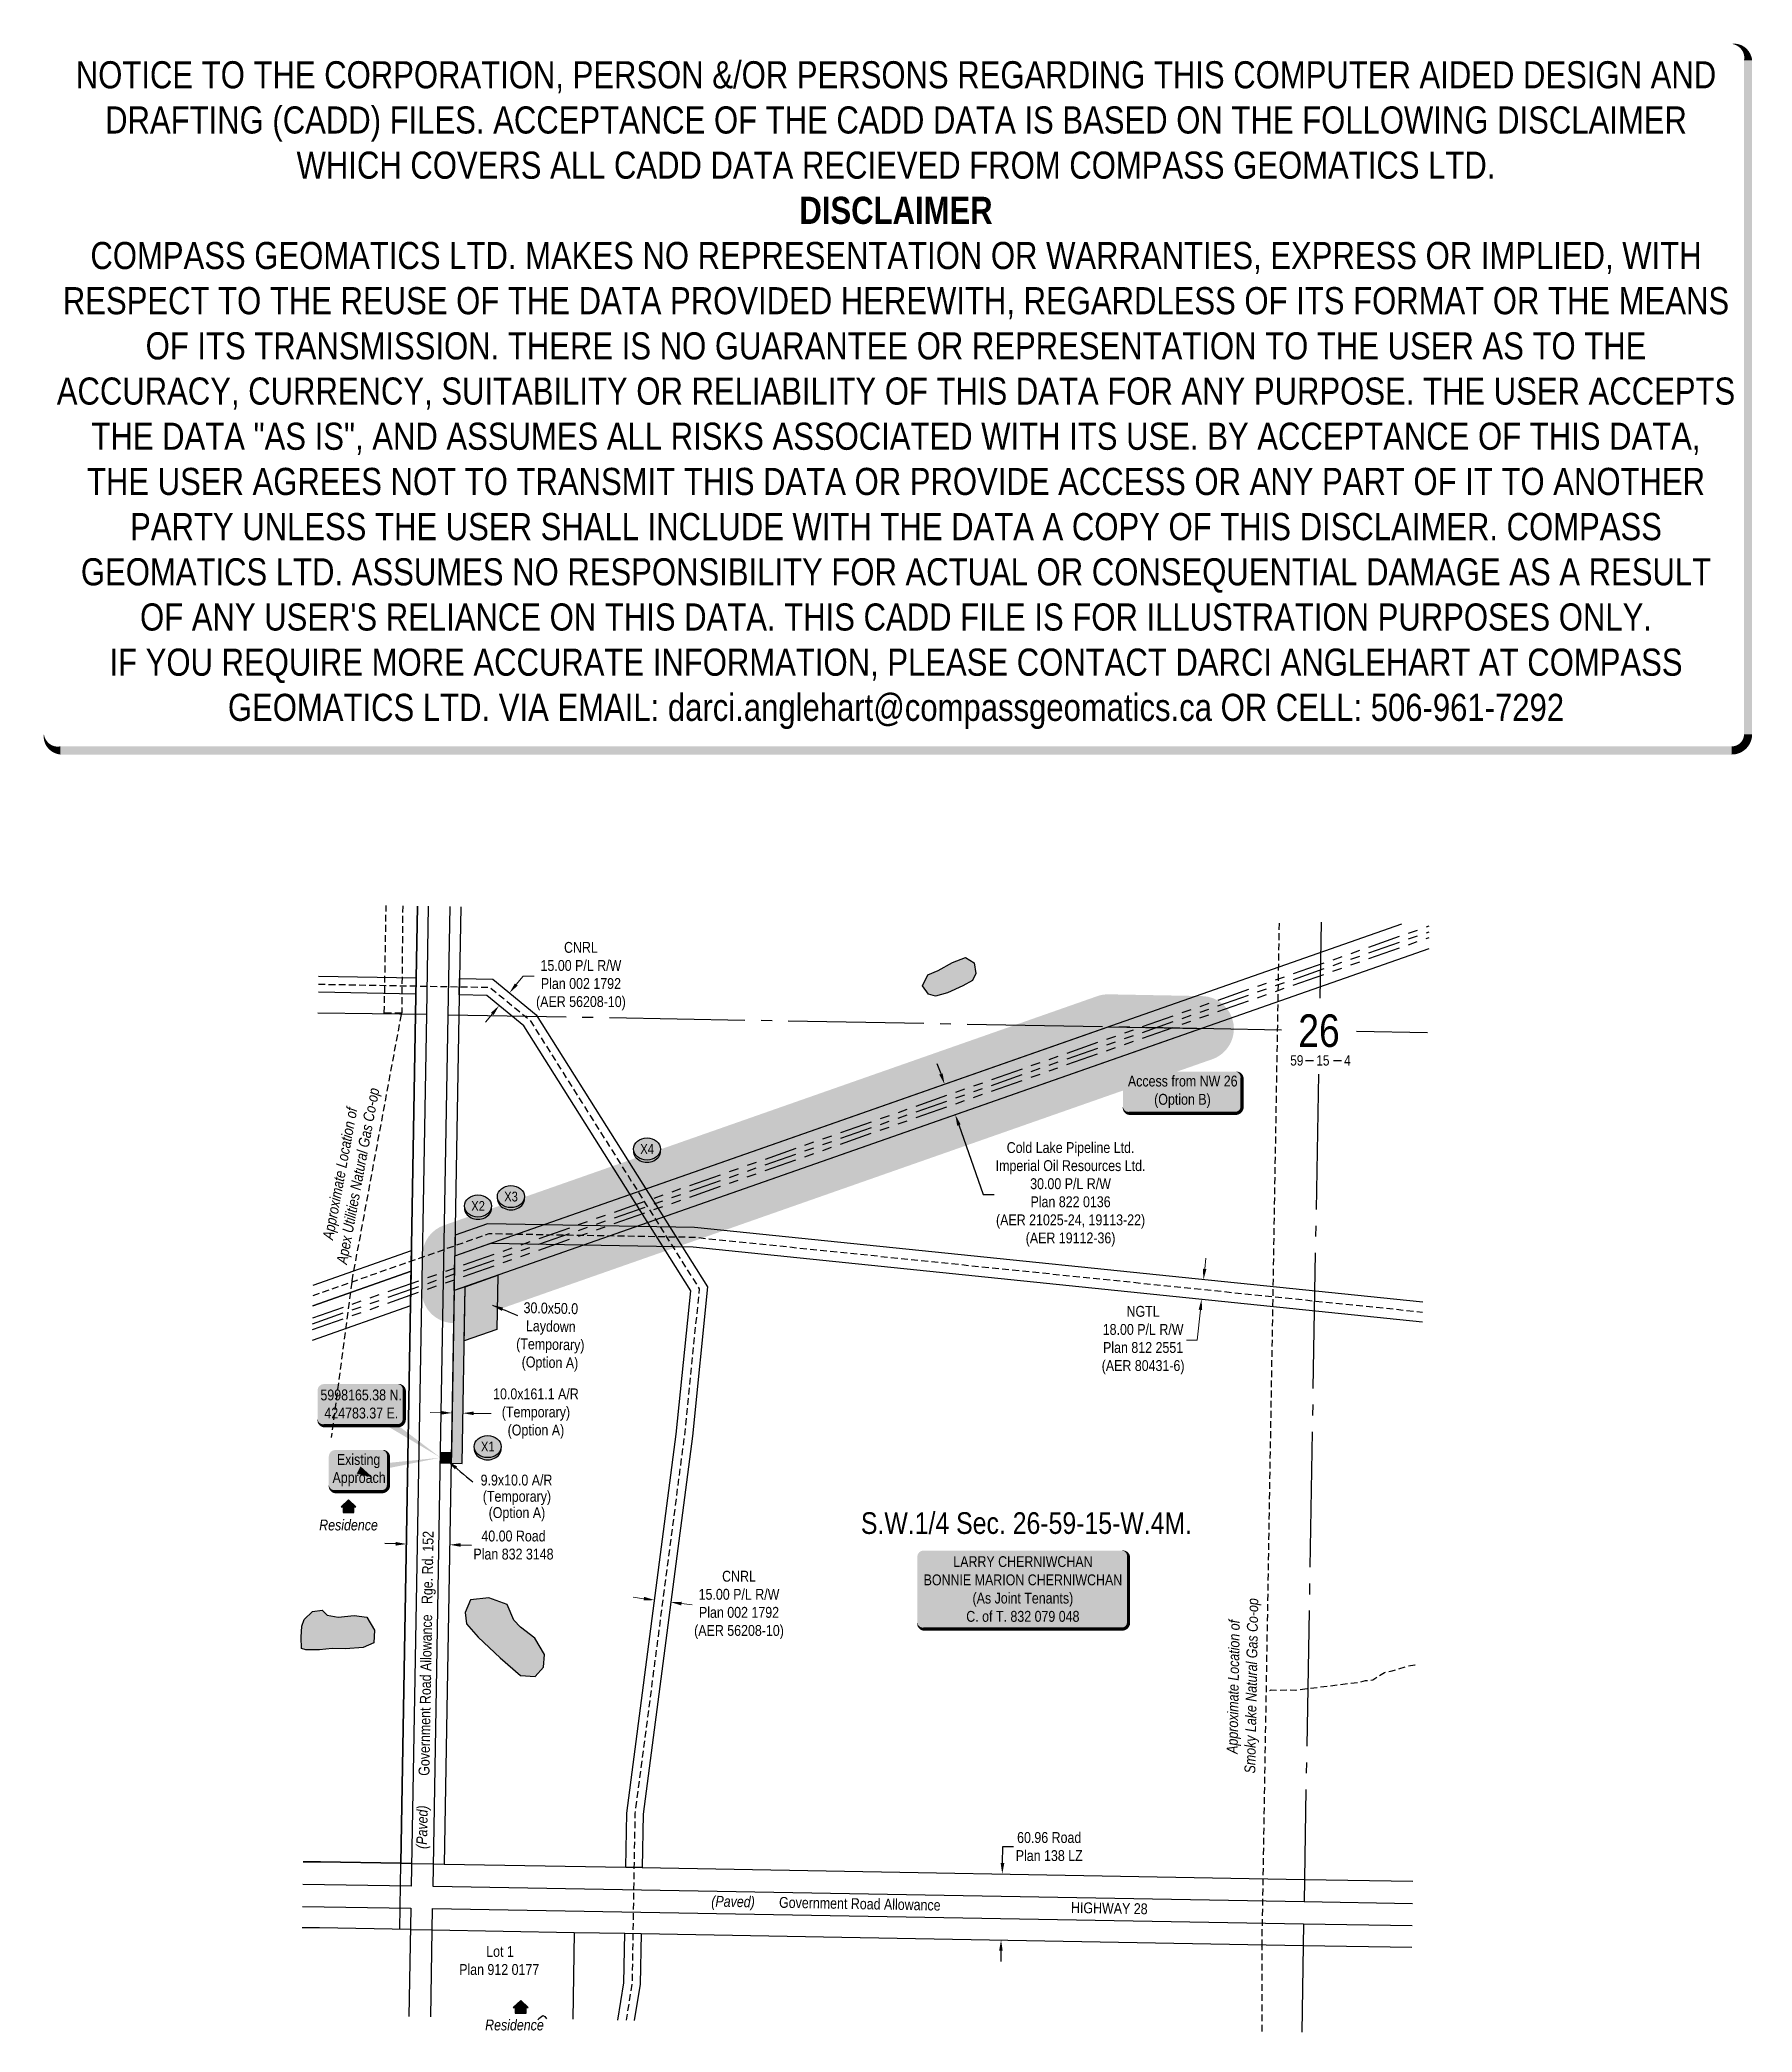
# Model space of a CAD drawing. Extents: x 424414 to 425993, y 5997636 to 5999473.
import ezdxf
from ezdxf.enums import TextEntityAlignment as Align

# ---------------------------------------------------------------- set-up
doc = ezdxf.new("R2010")
doc.units = 0
doc.header["$LTSCALE"] = 5
doc.header["$PDSIZE"] = 0.5
for name, pattern in [('foc-DRILLPATH', [14.75, 6, -1.75, 1.75, -1.75, 1.75, -1.75]), ('foc-QUARTERLINE', [33, 25, -3, 2, -3]), ('UG_PIPE', [1.875, 1.25, -0.625])]:
    doc.linetypes.add(name, pattern=pattern)
doc.layers.get('Defpoints').update_dxf_attribs({"color": 9})
for name, color, linetype in [('10', 1, 'Continuous'), ('9', 3, 'Continuous'), ('AS-OWNER', 7, 'Continuous'), ('AS-PIPE-UG', 44, 'UG_PIPE'), ('AS-PIPE-UG-T', 44, 'Continuous'), ('AS-RESIDENCE', 14, 'Continuous'), ('AS-TELUS', 224, 'foc-TEL'), ('C-SYMBOL', 7, 'Continuous'), ('DETAIL-T', 7, 'Continuous'), ('F-RW', 190, 'Continuous'), ('L-QSEC', 8, 'foc-QUARTERLINE'), ('L-ROAD-T', 7, 'Continuous'), ('L-SEC', 7, 'Continuous'), ('L-SECLBL', 7, 'Continuous'), ('L-TITLEDB', 4, 'Continuous'), ('L-TITLEDB-T', 4, 'Continuous'), ('P-BUFFER-H 30mSW', 51, 'Continuous'), ('P-CROSSINGS', 250, 'Continuous'), ('P-IOP3', 10, 'Continuous'), ('P-PDRILLPATH', 12, 'foc-DRILLPATH'), ('P-PROPOSED-T3', 10, 'Continuous'), ('P-TEMP-BLUE', 146, 'Continuous'), ('P-TEMP-H', 41, 'Continuous'), ('P-TEMP_ACCESS ROAD', 46, 'Continuous'), ('P-TEMP_WORKSPACE', 46, 'Continuous'), ('T-WATER', 160, 'Continuous'), ('T-WATER-H', 133, 'Continuous')]:
    doc.layers.add(name, color=color, linetype=linetype)
doc.layers.add('DISCLAIMER', color=7, linetype='Continuous', plot=False)
for name, color, linetype, lineweight in [('F-RW-T', 190, 'Continuous', 9), ('F-WS-T', 190, 'Continuous', 9), ('P-TEMP-T', 46, 'Continuous', 18), ('T-TEXT', 48, 'Continuous', 18)]:
    doc.layers.add(name, color=color, linetype=linetype, lineweight=lineweight)
doc.layers.add('P-REPAIR-TEAL-H (SW)', color=7, linetype='Continuous', true_color=0xb8f9d7)
doc.layers.add('P-TEMP-BLUE-H', color=7, linetype='Continuous', true_color=0x99e6ff)
doc.styles.add('175L', font='ARIALN.TTF', dxfattribs={"height": 20})
doc.styles.add('80', font='ARIALN.TTF', dxfattribs={"height": 10})
doc.styles.add('80CG', font='ARIALN.TTF', dxfattribs={"height": 10})
doc.styles.add('80L', font='ARIALN.TTF', dxfattribs={"height": 10})
doc.styles.add('80LS', font='ARIALNI.TTF', dxfattribs={"height": 10})
doc.styles.add('Crossing', font='ARIALN.TTF', dxfattribs={"height": 10})
doc.styles.add('foc-LtypeFont', font='ARIALN.TTF', dxfattribs={"height": 7.35})
doc.styles.add('SIMPLEX', font='ARIALN.TTF')
doc.linetypes.add('foc-TEL', pattern='A,2,-1,["T",foc-LtypeFont,S=0.2,R=0,X=-0.425,Y=-0.75],-1.24,8', length=12.24)
doc.linetypes.add('foc-TEL-NOLINE', pattern='A,0,-2,["T",foc-LtypeFont,S=0.2,R=0,X=-0.425,Y=-0.75],-10.24', length=12.24)
doc.dimstyles.new('Compass 5 000', dxfattribs={"dimscale": 5, "dimtxt": 9, "dimasz": 2, "dimexe": 0.2, "dimexo": 0.0625, "dimgap": 0.5, "dimtad": 0, "dimtih": 1, "dimtoh": 1, "dimzin": 0, "dimdsep": 46, "dimtxsty": '80CG', "dimcen": 0.1, "dimse1": 1, "dimse2": 1, "dimclrd": 256, "dimclrt": 256, "dimaunit": 1, "dimadec": 4, "dimazin": 0, "dimtfac": 0.06, "dimtofl": 0, "dimtmove": 0, "dimatfit": 1, "dimfxl": 0.2, "dimtolj": 1, "dimtzin": 0, "dimlwd": -1, "dimarcsym": 0})

# ---------------------------------------------------------------- blocks, each defined once
blk = doc.blocks.new('L-SECLBL')
at = {"layer": '9', "color": 7}
for p, q in [((-5.1, -27.8), (-12.3, -27.8)), ((20.7, -27.8), (13.5, -27.8))]:
    blk.add_line(p, q, dxfattribs=at)
at = {"layer": '10', "color": 2, "style": 'SIMPLEX'}
blk.add_attdef('SEC', text='', height=30, dxfattribs=at).set_placement((0, 0), align=Align.MIDDLE)
at = {"layer": '10', "color": 5, "style": '80L'}
blk.add_attdef('TWP', text='', height=9.5, dxfattribs=at).set_placement((-14.4, -27.4), align=Align.MIDDLE_RIGHT)
blk.add_attdef('RGE', text='', height=9.5, dxfattribs=at).set_placement((3.6, -27.4), align=Align.MIDDLE_CENTER)
blk.add_attdef('MER', text='', height=9.5, dxfattribs=at).set_placement((23.2, -27.4), align=Align.MIDDLE_LEFT)
blk = doc.blocks.new('*D462')
at = {"layer": 'Defpoints', "color": 0, "transparency": 16777216}
for p in [(424838.6, 5998581.7), (424847, 5998594.2), (424848.1, 5998593.3)]:
    blk.add_point(p, dxfattribs=at)
at = {"layer": 'F-WS-T', "transparency": 16777216}
for p, q in [((424853.3, 5998602), (424859.7, 5998609.7)), ((424859.7, 5998609.7), (424869.7, 5998609.7)), ((424831.2, 5998574.9), (424824.8, 5998567.1))]:
    blk.add_line(p, q, dxfattribs=at)
for points in [[(424852, 5998603), (424854.6, 5998600.9), (424847, 5998594.2)], [(424829.9, 5998575.9), (424832.4, 5998573.8), (424837.5, 5998582.6)]]:
    blk.add_solid(points, dxfattribs=at)
at = {"layer": 'F-WS-T', "transparency": 16777216, "insert": (424912.9, 5998609.7), "char_height": 10, "attachment_point": 5, "style": '80CG'}
blk.add_mtext('\\A1;CNRL\\P15.00 P/L R/W\\PPlan 002 1792\\P(AER 56208-10)', dxfattribs=at)
blk = doc.blocks.new('*D466')
at = {"layer": 'Defpoints', "color": 0, "transparency": 16777216}
for p in [(425486.3, 5998329.8), (425484.5, 5998311.9), (425485.3, 5998311.8)]:
    blk.add_point(p, dxfattribs=at)
at = {"layer": 'F-RW-T', "transparency": 16777216}
for p, q in [((425488.2, 5998339.7), (425489.2, 5998349.6)), ((425484.3, 5998301.9), (425481.4, 5998274)), ((425481.4, 5998274), (425471.4, 5998274))]:
    blk.add_line(p, q, dxfattribs=at)
for points in [[(425486.5, 5998339.8), (425489.8, 5998339.5), (425487.1, 5998329.7)], [(425482.6, 5998302), (425485.9, 5998301.7), (425485.3, 5998311.8)]]:
    blk.add_solid(points, dxfattribs=at)
at = {"layer": 'F-RW-T', "transparency": 16777216, "insert": (425431.4, 5998274), "char_height": 10, "attachment_point": 5, "style": '80CG'}
blk.add_mtext('\\A1;NGTL\\P18.00 P/L R/W\\PPlan 812 2551\\P(AER 80431-6)', dxfattribs=at)
blk = doc.blocks.new('*D467')
at = {"layer": 'Defpoints', "color": 0, "transparency": 16777216}
for p in [(424981.5, 5998039.1), (424995.7, 5998032.3), (424996.4, 5998037.2)]:
    blk.add_point(p, dxfattribs=at)
at = {"layer": 'F-RW-T', "transparency": 16777216}
for p, q in [((424970.9, 5998035.5), (424961, 5998036.8)), ((425005.6, 5998031), (425015.6, 5998029.7))]:
    blk.add_line(p, q, dxfattribs=at)
for points in [[(424971.2, 5998037.2), (424970.7, 5998033.9), (424980.9, 5998034.2)], [(425005.9, 5998032.6), (425005.4, 5998029.3), (424995.7, 5998032.3)]]:
    blk.add_solid(points, dxfattribs=at)
at = {"layer": 'F-RW-T', "transparency": 16777216, "insert": (425058.7, 5998029.7), "char_height": 10, "attachment_point": 5, "style": '80CG'}
blk.add_mtext('\\A1;CNRL\\P15.00 P/L R/W\\PPlan 002 1792\\P(AER 56208-10)', dxfattribs=at)
blk = doc.blocks.new('*D468')
at = {"layer": 'Defpoints', "color": 0, "transparency": 16777216}
for p in [(425176.5, 5998484.8), (425258.2, 5998481.8), (425186.4, 5998456.6)]:
    blk.add_point(p, dxfattribs=at)
at = {"layer": 'P-PROPOSED-T3', "transparency": 16777216}
for p, q in [((425245, 5998519.5), (425241.6, 5998528.9)), ((425261.5, 5998472.4), (425283.9, 5998408.4)), ((425283.9, 5998408.4), (425293.9, 5998408.4))]:
    blk.add_line(p, q, dxfattribs=at)
for points in [[(425246.5, 5998520), (425243.4, 5998518.9), (425248.3, 5998510)], [(425263.1, 5998472.9), (425259.9, 5998471.8), (425258.2, 5998481.8)]]:
    blk.add_solid(points, dxfattribs=at)
at = {"layer": 'P-PROPOSED-T3', "transparency": 16777216, "insert": (425364.5, 5998408.4), "char_height": 10, "attachment_point": 5, "style": '80CG'}
blk.add_mtext('\\A1;Cold Lake Pipeline Ltd.\\PImperial Oil Resources Ltd.\\P30.00 P/L R/W\\PPlan 822 0136\\P(AER 21025-24, 19113-22)\\P(AER 19112-36)', dxfattribs=at)
blk = doc.blocks.new('*D470')
at = {"layer": 'Defpoints', "color": 0, "transparency": 16777216}
for p in [(425301.5, 5997781.6), (425367.6, 5997780.4), (425366.5, 5997719.5)]:
    blk.add_point(p, dxfattribs=at)
at = {"layer": 'L-TITLEDB-T', "transparency": 16777216}
for p, q in [((425301.7, 5997791.6), (425302, 5997806.8)), ((425302, 5997806.8), (425312, 5997806.8)), ((425300.2, 5997710.7), (425300.1, 5997700.7))]:
    blk.add_line(p, q, dxfattribs=at)
for points in [[(425300, 5997791.7), (425303.4, 5997791.6), (425301.5, 5997781.6)], [(425298.6, 5997710.8), (425301.9, 5997710.7), (425300.4, 5997720.7)]]:
    blk.add_solid(points, dxfattribs=at)
at = {"layer": 'L-TITLEDB-T', "transparency": 16777216, "insert": (425344.8, 5997806.8), "char_height": 10, "attachment_point": 5, "style": '80CG'}
blk.add_mtext('\\A1;60.96 Road\\PPlan 138 LZ', dxfattribs=at)
blk = doc.blocks.new('*D471')
at = {"layer": 'Defpoints', "color": 0, "transparency": 16777216}
for p in [(424791.9, 5998085.2), (424751.5, 5998060.1), (424791.5, 5998059.4)]:
    blk.add_point(p, dxfattribs=at)
at = {"layer": 'L-TITLEDB-T', "transparency": 16777216}
for p, q in [((424741.9, 5998086.1), (424731.9, 5998086.3)), ((424801.9, 5998085.1), (424811.9, 5998084.9))]:
    blk.add_line(p, q, dxfattribs=at)
for points in [[(424742, 5998087.8), (424741.9, 5998084.4), (424751.9, 5998085.9)], [(424801.9, 5998086.7), (424801.9, 5998083.4), (424791.9, 5998085.2)]]:
    blk.add_solid(points, dxfattribs=at)
at = {"layer": 'L-TITLEDB-T', "transparency": 16777216, "insert": (424850.7, 5998084.9), "char_height": 10, "attachment_point": 5, "style": '80CG'}
blk.add_mtext('\\A1;40.00 Road\\PPlan 832 3148', dxfattribs=at)
blk = doc.blocks.new('*U472')
h = blk.add_hatch(color=59)
edge = h.paths.add_edge_path()
edge.add_line((-91.5, -37), (91.5, -37))
edge.add_arc((91.5, -31), 6, 270, 360)
edge.add_line((97.5, -31), (97.5, 29.5))
edge.add_arc((91.5, 29.5), 6, 0, 90)
edge.add_line((91.5, 35.5), (-91.5, 35.5))
edge.add_arc((-91.5, 29.5), 6, 90, 180)
edge.add_line((-97.5, 29.5), (-97.5, -31))
edge.add_arc((-91.5, -31), 6, 180, 270)
at = {"color": 1, "flags": 128}
blk.add_lwpolyline([(-91.5, -37, 3, 3, 0), (91.5, -37, 3, 3, 0.414214), (97.5, -31, 3, 3, 0), (97.5, 29.5, 3, 0, 0.414214), (91.5, 35.5, 0, 0, 0), (-91.5, 35.5, 0, 0, 0.414214), (-97.5, 29.5, 0, 0, 0), (-97.5, -31, 0, 3, 0.414214)], format="xyseb", close=True, dxfattribs=at)
blk.add_lwpolyline([(-24.9, -5.4, 0, 7.5, 0), (0, 0, 0, 0, 0)], format="xyseb", dxfattribs=at)
at = {"color": 1, "style": '80'}
blk.add_attdef('ENTER_TEXT_001', (-36, -5), '', height=10, dxfattribs=at)
blk = doc.blocks.new('*D478')
at = {"layer": 'Defpoints', "color": 0, "transparency": 16777216}
for p in [(424794.4, 5998226.9), (424804.4, 5998226.7), (424804, 5998206.6)]:
    blk.add_point(p, dxfattribs=at)
at = {"layer": 'P-TEMP-T', "transparency": 16777216}
for p, q in [((424784, 5998207), (424774, 5998207.1)), ((424814, 5998206.4), (424830.1, 5998206.2))]:
    blk.add_line(p, q, dxfattribs=at)
for points in [[(424784.1, 5998208.6), (424784, 5998205.3), (424794, 5998206.8)], [(424814.1, 5998208.1), (424814, 5998204.8), (424804, 5998206.6)]]:
    blk.add_solid(points, dxfattribs=at)
at = {"layer": 'P-TEMP-T', "transparency": 16777216, "insert": (424871.4, 5998206.2), "char_height": 10, "attachment_point": 5, "style": '80CG'}
blk.add_mtext('\\A1;10.0x161.1 A/R\\P{\\A0;(Temporary)\\P(Option A)}', dxfattribs=at)
blk = doc.blocks.new('res_occ')
for points in [[(0.1, 0.89), (-1.26, -0.37), (1.46, -0.37)], [(-0.9, -1.43), (1.1, -1.43), (1.1, -0.37), (-0.9, -0.37)]]:
    blk.add_hatch(color=14).paths.add_polyline_path(points)
at = {"color": 14}
for points in [[(0.1, 0.89), (-1.26, -0.37), (1.46, -0.37)], [(-0.9, -1.43), (1.1, -1.43), (1.1, -0.37), (-0.9, -0.37)]]:
    blk.add_lwpolyline(points, close=True, dxfattribs=at)
blk = doc.blocks.new('*U492')
h = blk.add_hatch(color=254)
edge = h.paths.add_edge_path()
edge.add_line((-34, -20), (34, -20))
edge.add_arc((34, -14), 6, 270, 360)
edge.add_line((40, -14), (40, 12.5))
edge.add_arc((34, 12.5), 6, 0, 90)
edge.add_line((34, 18.5), (-34, 18.5))
edge.add_arc((-34, 12.5), 6, 90, 180)
edge.add_line((-40, 12.5), (-40, -14))
edge.add_arc((-34, -14), 6, 180, 270)
at = {"color": 1, "flags": 128}
blk.add_lwpolyline([(-34, -20, 3, 3, 0), (34, -20, 3, 3, 0.414214), (40, -14, 3, 3, 0), (40, 12.5, 3, 0, 0.414214), (34, 18.5, 0, 0, 0), (-34, 18.5, 0, 0, 0.414214), (-40, 12.5, 0, 0, 0), (-40, -14, 0, 3, 0.414214)], format="xyseb", close=True, dxfattribs=at)
blk.add_lwpolyline([(73.4, -49.4, 0, 10, 0), (0, 0, 5, 5, 0)], format="xyseb", dxfattribs=at)
at = {"color": 1, "style": '80'}
blk.add_attdef('ENTER_TEXT_001', (-36, -5), '', height=10, dxfattribs=at)
blk = doc.blocks.new('*U493')
h = blk.add_hatch(color=255)
edge = h.paths.add_edge_path()
edge.add_line((-21.5, -20), (21.5, -20))
edge.add_arc((21.5, -14), 6, 270, 360)
edge.add_line((27.5, -14), (27.5, 12.5))
edge.add_arc((21.5, 12.5), 6, 0, 90)
edge.add_line((21.5, 18.5), (-21.5, 18.5))
edge.add_arc((-21.5, 12.5), 6, 90, 180)
edge.add_line((-27.5, 12.5), (-27.5, -14))
edge.add_arc((-21.5, -14), 6, 180, 270)
at = {"color": 1, "flags": 128}
blk.add_lwpolyline([(-21.5, -20, 3, 3, 0), (21.5, -20, 3, 3, 0.414214), (27.5, -14, 3, 3, 0), (27.5, 12.5, 3, 0, 0.414214), (21.5, 18.5, 0, 0, 0), (-21.5, 18.5, 0, 0, 0.414214), (-27.5, 12.5, 0, 0, 0), (-27.5, -14, 0, 3, 0.414214)], format="xyseb", close=True, dxfattribs=at)
for points in [[(75.5, 11.4, 0, 7.5, 0), (0, 0, 0, 0, 0)], [(13.2, -7, 0, 7.5, 0), (0, 0, 0, 0, 0)]]:
    blk.add_lwpolyline(points, format="xyseb", dxfattribs=at)
at = {"color": 1, "style": '80'}
blk.add_attdef('ENTER_TEXT_001', (-26.8, -4.9), '', height=10, dxfattribs=at)
blk = doc.blocks.new('xing2')
h = blk.add_hatch(color=50)
h.dxf.hatch_style = 1
edge = h.paths.add_edge_path()
edge.add_ellipse((0, 0), major_axis=(-12.5, 0), ratio=0.816297, start_angle=0, end_angle=360)
h = blk.add_hatch(color=250)
h.dxf.hatch_style = 1
edge = h.paths.add_edge_path()
edge.add_ellipse((0, -2), major_axis=(-12.5, 0), ratio=0.816297, start_angle=0, end_angle=180)
edge.add_line((12.5, -2), (12.5, 0))
edge.add_ellipse((0, 0), major_axis=(-12.5, 0), ratio=0.816297, start_angle=0, end_angle=180, ccw=False)
edge.add_line((-12.5, 0), (-12.5, -2))
at = {"color": 250}
blk.add_ellipse((0, 0), major_axis=(-12.5, 0), ratio=0.816297, dxfattribs=at)
blk.add_ellipse((0, -2), major_axis=(-12.5, 0), ratio=0.816297, start_param=0, end_param=3.141593, dxfattribs=at)
at = {"color": 250, "style": 'Crossing'}
blk.add_attdef('CROSSING', text='', height=9, dxfattribs=at).set_placement((0.1, 0), align=Align.MIDDLE_CENTER)
at = {"color": 250, "style": 'Crossing', "flags": 1}
for tag, p in [('OWNER', (0.1, -12.5)), ('DESCRIPTION', (0.1, -25.8)), ('LOCATION', (0.1, -39.3)), ('DWG_REF', (0.1, -52.8))]:
    blk.add_attdef(tag, text='', height=9, dxfattribs=at).set_placement(p, align=Align.MIDDLE_CENTER)
blk = doc.blocks.new('Disclaimer_Legal')
at = {"layer": 'DISCLAIMER', "color": 254, "flags": 128}
blk.add_lwpolyline([(-3612.9, -1104.6, 37.5, 37.5, 0), (4096.1, -1104.6, 37.5, 37.5, 0.414214), (4171.1, -1029.6, 37.5, 37.5, 0), (4171.1, 2078.7, 37.5, 0, 0.414214), (4096.1, 2153.7, 0, 0, 0), (-3612.9, 2153.7, 0, 0, 0.414214), (-3687.9, 2078.7, 0, 0, 0), (-3687.9, -1029.6, 0, 37.5, 0.414214)], format="xyseb", close=True, dxfattribs=at)
at = {"layer": 'DISCLAIMER', "color": 254, "insert": (241.6, 533.9), "char_height": 125, "width": 7717.568, "attachment_point": 5, "style": '80'}
blk.add_mtext('NOTICE TO THE CORPORATION, PERSON &/OR PERSONS REGARDING THIS COMPUTER AIDED DESIGN AND DRAFTING (CADD) FILES. ACCEPTANCE OF THE CADD DATA IS BASED ON THE FOLLOWING DISCLAIMER WHICH COVERS ALL CADD DATA RECIEVED FROM COMPASS GEOMATICS LTD.\\P{\\fArial Narrow|b1|i0|c0|p34;DISCLAIMER}\\PCOMPASS GEOMATICS LTD. MAKES NO REPRESENTATION OR WARRANTIES, EXPRESS OR IMPLIED, WITH RESPECT TO THE REUSE OF THE DATA PROVIDED HEREWITH, REGARDLESS OF ITS FORMAT OR THE MEANS OF ITS TRANSMISSION. THERE IS NO GUARANTEE OR REPRESENTATION TO THE USER AS TO THE ACCURACY, CURRENCY, SUITABILITY OR RELIABILITY OF THIS DATA FOR ANY PURPOSE. THE USER ACCEPTS THE DATA "AS IS", AND ASSUMES ALL RISKS ASSOCIATED WITH ITS USE. BY ACCEPTANCE OF THIS DATA, THE USER AGREES NOT TO TRANSMIT THIS DATA OR PROVIDE ACCESS OR ANY PART OF IT TO ANOTHER PARTY UNLESS THE USER SHALL INCLUDE WITH THE DATA A COPY OF THIS DISCLAIMER. COMPASS GEOMATICS LTD. ASSUMES NO RESPONSIBILITY FOR ACTUAL OR CONSEQUENTIAL DAMAGE AS A RESULT OF ANY USER\'S RELIANCE ON THIS DATA. THIS CADD FILE IS FOR ILLUSTRATION PURPOSES ONLY.\\PIF YOU REQUIRE MORE ACCURATE INFORMATION, PLEASE CONTACT DARCI ANGLEHART AT COMPASS GEOMATICS LTD. VIA EMAIL: darci.anglehart@compassgeomatics.ca OR CELL: 506-961-7292', dxfattribs=at)
blk = doc.blocks.new('*U546')
h = blk.add_hatch(color=255)
edge = h.paths.add_edge_path()
edge.add_line((-49, -20), (49, -20))
edge.add_arc((49, -14), 6, 270, 360)
edge.add_line((55, -14), (55, 12.5))
edge.add_arc((49, 12.5), 6, 0, 90)
edge.add_line((49, 18.5), (-49, 18.5))
edge.add_arc((-49, 12.5), 6, 90, 180)
edge.add_line((-55, 12.5), (-55, -14))
edge.add_arc((-49, -14), 6, 180, 270)
at = {"color": 1, "flags": 128}
for points in [[(-25.6, 59, 0, 7.5, 0), (0, 0, 0, 0, 0)], [(-25.5, -11, 0, 7.5, 0), (0, 0, 0, 0, 0)]]:
    blk.add_lwpolyline(points, format="xyseb", dxfattribs=at)
blk.add_lwpolyline([(-49, -20, 3, 3, 0), (49, -20, 3, 3, 0.414214), (55, -14, 3, 3, 0), (55, 12.5, 3, 0, 0.414214), (49, 18.5, 0, 0, 0), (-49, 18.5, 0, 0, 0.414214), (-55, 12.5, 0, 0, 0), (-55, -14, 0, 3, 0.414214)], format="xyseb", close=True, dxfattribs=at)
at = {"color": 1, "style": '80'}
blk.add_attdef('ENTER_TEXT_001', (-26.8, -4.9), '', height=10, dxfattribs=at)

msp = doc.modelspace()

# ---------------------------------------------------------------- hatches: boundary and pattern name
at = {"layer": 'P-BUFFER-H 30mSW', "transparency": 33554559}
h = msp.add_hatch(color=256, dxfattribs=at)
h.dxf.hatch_style = 1
h.paths.add_polyline_path([(425485.685, 5998591.291), (425399.662, 5998592.906, 0.08925599), (425389.171, 5998591.221), (424786.616, 5998379.9, 0.31373933), (424766.549, 5998352.114), (424765.992, 5998320.145, 0.52236746), (424805.915, 5998291.312), (425495.05, 5998532.987, 0.83612176)])
h.paths.add_polyline_path([(425399.099, 5998562.912), (425485.122, 5998561.296), (424795.987, 5998319.622), (424796.544, 5998351.591)], flags=16)
at = {"layer": 'P-REPAIR-TEAL-H (SW)'}
h = msp.add_hatch(color=256, dxfattribs=at)
h.dxf.hatch_style = 1
h.paths.add_polyline_path([(425399.099, 5998562.912), (425485.122, 5998561.296), (424795.987, 5998319.622), (424796.544, 5998351.591)])
at = {"layer": 'P-TEMP-BLUE-H'}
h = msp.add_hatch(color=256, dxfattribs=at)
h.dxf.hatch_style = 1
h.paths.add_polyline_path([(424783.458, 5998170.551), (424793.391, 5998170.378), (424793.217, 5998160.38), (424783.284, 5998160.553)])
at = {"layer": 'P-TEMP-H'}
h = msp.add_hatch(color=256, dxfattribs=at)
h.dxf.hatch_style = 1
h.paths.add_polyline_path([(424836.239, 5998333.738), (424835.369, 5998283.746), (424805.18, 5998273.159), (424806.05, 5998323.151)])
h = msp.add_hatch(color=256, dxfattribs=at)
h.dxf.hatch_style = 1
h.paths.add_polyline_path([(424795.987, 5998319.622), (424793.391, 5998170.378), (424793.217, 5998160.38), (424803.215, 5998160.206), (424806.05, 5998323.151)])
at = {"layer": 'T-WATER-H'}
h = msp.add_hatch(color=256, dxfattribs=at)
h.dxf.hatch_style = 1
h.paths.add_polyline_path([(425242.346, 5998614.98), (425255.743, 5998622.398), (425267.51, 5998626.74), (425275.657, 5998622.036), (425277.105, 5998612.085), (425274.028, 5998605.753), (425265.157, 5998600.687), (425250.855, 5998594.174), (425239.993, 5998591.279), (425233.476, 5998592.908), (425228.045, 5998600.868), (425232.751, 5998610.819)])
h = msp.add_hatch(color=256, dxfattribs=at)
h.dxf.hatch_style = 1
h.paths.add_polyline_path([(424851.065, 5998015.787), (424844.792, 5998030.116), (424828.066, 5998036.384), (424811.054, 5998034.293), (424806.194, 5998022.712), (424807.456, 5998012.205), (424818.209, 5997999.967), (424838.52, 5997980.863), (424857.039, 5997964.744), (424870.726, 5997963.641), (424878.393, 5997972.237), (424879.328, 5997984.01), (424870.352, 5997999.147), (424857.039, 5998009.22)])
h = msp.add_hatch(color=256, dxfattribs=at)
h.dxf.hatch_style = 1
h.paths.add_polyline_path([(424665.269, 5998023.558), (424674.261, 5998024.868), (424678.944, 5998020.188), (424688.873, 5998018.503), (424703.86, 5998020.001), (424715.287, 5998018.316), (424722.593, 5998006.334), (424722.031, 5997994.727), (424712.103, 5997990.421), (424695.805, 5997989.297), (424683.441, 5997989.672), (424671.638, 5997988.361), (424659.087, 5997988.361), (424655.153, 5997989.672), (424654.778, 5997999.969), (424655.528, 5998010.265), (424657.776, 5998016.256)])

# ---------------------------------------------------------------- linework, layer by layer
at = {"layer": 'AS-PIPE-UG'}
for p, q in [((424701.774, 5998328.516), (424747.566, 5998575.398)), ((424701.643, 5998327.525), (424682.673, 5998184.104)), ((424701.774, 5998328.516), (424701.643, 5998327.525)), ((424701.774, 5998328.516), (424701.643, 5998327.525))]:
    msp.add_line(p, q, dxfattribs=at)
for points in [[(424747.566, 5998575.398), (424731.569, 5998575.612), (424733.259, 5998674.872)], [(424748.501, 5998674.597), (424747.566, 5998575.398)], [(425541.142, 5997636.326), (425541.194, 5997714.158), (425541.028, 5997714.415), (425541.099, 5997714.928), (425557.149, 5998660.014)], [(424873.259, 5997646.953), (424873.724, 5997647.703), (424874.093, 5997648.239), (424877.893, 5997650.934), (424878.466, 5997650.594), (424879.548, 5997650.129), (424881.285, 5997647.947)]]:
    msp.add_lwpolyline(points, dxfattribs=at)
at = {"layer": 'AS-PIPE-UG', "flags": 128}
for points in [[(424670.849, 5998602.289), (424828.899, 5998599.342), (424865.985, 5998568.967), (425022.014, 5998321.286), (425008.279, 5998186.348), (424962.695, 5997837.267), (424960.035, 5997680.467), (424954.53, 5997646.657)], [(424665.849, 5998315.096), (424828.307, 5998372.263), (425017.055, 5998368.959), (425689.188, 5998299.9)], [(425548.433, 5997950.894), (425549.427, 5997951.357), (425557.137, 5997950.997), (425565.257, 5997951.585), (425572.35, 5997951.26), (425630.072, 5997958.37), (425636.377, 5997959.894), (425643.252, 5997960.634), (425647.807, 5997963.594), (425654.099, 5997967.417), (425661.192, 5997968.827), (425667.333, 5997970.691), (425674.425, 5997973.189), (425681.887, 5997974.441), (425683.605, 5997974.793)]]:
    msp.add_lwpolyline(points, dxfattribs=at)
at = {"layer": 'AS-TELUS'}
for p, q in [((424756.744, 5997791.298), (424776.845, 5997790.944)), ((424755.678, 5997730.386), (424775.784, 5997730.025))]:
    msp.add_line(p, q, dxfattribs=at)
at = {"layer": 'AS-TELUS', "linetype": 'foc-TEL-NOLINE', "flags": 128}
for points in [[(424746.812, 5997791.474), (424760.44, 5998574.321), (424762.182, 5998674.35)], [(424776.845, 5997790.944), (424786.783, 5997790.769), (424954.363, 5997787.856), (424969.352, 5997787.595), (425580.121, 5997776.62), (425680.171, 5997774.834)], [(424775.784, 5997730.025), (424906.732, 5997727.678), (424953.33, 5997726.966), (424968.318, 5997726.706), (425153.506, 5997723.375), (425579.129, 5997715.717), (425679.126, 5997713.933)]]:
    msp.add_lwpolyline(points, dxfattribs=at)
msp.add_lwpolyline([(424656.757, 5997792.914, -0.00443151), (424672.769, 5997792.775), (424746.811, 5997791.474), (424756.744, 5997791.298)], format="xyb", dxfattribs=at)
at = {"layer": 'AS-TELUS', "flags": 128}
msp.add_lwpolyline([(424745.752, 5997730.563), (424746.811, 5997791.474)], dxfattribs=at)
at = {"layer": 'F-RW', "flags": 128}
for points in [[(425694.94, 5998634.878), (424795.987, 5998319.622), (424796.544, 5998351.591), (425670.162, 5998657.976)], [(424670.98, 5998609.788), (424761.028, 5998608.11), (424760.766, 5998593.115), (424670.719, 5998594.794)], [(425689.343, 5998308.931), (425017.595, 5998377.951), (424826.846, 5998381.29), (424796.879, 5998370.774), (424796.543, 5998351.59), (424829.763, 5998363.247), (425016.517, 5998359.978), (425689.033, 5998290.878)], [(424666.017, 5998324.751), (424756.65, 5998356.652), (424756.316, 5998337.476), (424665.683, 5998305.575)], [(424665.683, 5998305.575), (424756.316, 5998337.476), (424755.758, 5998305.494), (424665.126, 5998273.594)], [(424946.957, 5997646.79), (424952.552, 5997681.136), (424953.331, 5997726.966), (424968.319, 5997726.706), (424967.525, 5997679.797), (424962.107, 5997646.523)]]:
    msp.add_lwpolyline(points, dxfattribs=at)
msp.add_lwpolyline([(424800.735, 5998592.369), (424800.997, 5998607.363), (424831.639, 5998606.792), (424871.681, 5998573.996), (425029.737, 5998323.097), (425015.73, 5998185.483), (424970.187, 5997836.716), (424969.353, 5997787.595), (424954.372, 5997787.856), (424955.211, 5997837.815), (425000.843, 5998187.212), (425014.292, 5998319.475), (424860.294, 5998563.94), (424826.161, 5998591.895)], close=True, dxfattribs=at)
at = {"layer": 'L-QSEC'}
for p, q in [((425595.548, 5998659.321), (425594.332, 5998589.4)), ((424770.373, 5998574.186), (424670.384, 5998575.534)), ((425559.073, 5998559.963), (424790.478, 5998573.824)), ((425693.612, 5998557.537), (425628.363, 5998558.713)), ((425593.114, 5998519.411), (425579.833, 5997755.77)), ((425579.484, 5997735.665), (425577.706, 5997635.682))]:
    msp.add_line(p, q, dxfattribs=at)
at = {"layer": 'L-SEC'}
for p, q in [((424772.114, 5998674.171), (424770.373, 5998574.186)), ((424790.478, 5998573.824), (424792.219, 5998673.809)), ((424770.373, 5998574.186), (424763.375, 5998172.23)), ((424783.481, 5998171.871), (424790.478, 5998573.824)), ((424763.375, 5998172.23), (424756.378, 5997770.272)), ((424776.483, 5997769.918), (424783.481, 5998171.871)), ((424756.378, 5997770.272), (424656.388, 5997771.725)), ((425178.159, 5997762.845), (424776.483, 5997769.918)), ((425579.833, 5997755.77), (425178.159, 5997762.845)), ((425679.814, 5997754.006), (425579.833, 5997755.77)), ((424656.038, 5997751.62), (424756.028, 5997750.167)), ((424756.028, 5997750.167), (424754.264, 5997650.184)), ((424774.368, 5997649.829), (424776.133, 5997749.813)), ((424776.133, 5997749.813), (425177.809, 5997742.738)), ((425177.809, 5997742.738), (425579.484, 5997735.665)), ((425579.484, 5997735.665), (425679.468, 5997733.901))]:
    msp.add_line(p, q, dxfattribs=at)
at = {"layer": 'L-TITLEDB', "linetype": 'Continuous'}
msp.add_line((424755.677, 5997730.386), (424671.653, 5997731.785), dxfattribs=at)
at = {"layer": 'L-TITLEDB', "flags": 128}
for points in [[(424762.182, 5998674.35), (424760.44, 5998574.321), (424746.812, 5997791.474)], [(424802.152, 5998673.629), (424800.409, 5998573.649), (424786.784, 5997790.769)], [(424906.733, 5997727.678), (424905.317, 5997647.523)]]:
    msp.add_lwpolyline(points, dxfattribs=at)
at = {"layer": 'L-TITLEDB', "linetype": 'Continuous'}
for points in [[(424756.744, 5997791.298), (424746.811, 5997791.474), (424672.769, 5997792.775)], [(424776.845, 5997790.944), (424786.783, 5997790.769), (424954.363, 5997787.856), (424969.352, 5997787.595), (425580.121, 5997776.62), (425680.171, 5997774.834)], [(424775.784, 5997730.025), (424906.732, 5997727.678), (424953.33, 5997726.966), (424968.318, 5997726.706), (425153.506, 5997723.375), (425579.129, 5997715.717), (425679.126, 5997713.933)]]:
    msp.add_lwpolyline(points, dxfattribs=at)
for centre, radius, start, end in [((424656.927, 5996889.54), 903.374, 88.995144, 90.010765), ((424656.914, 5996889.495), 842.419, 88.997539, 90.082934)]:
    msp.add_arc(centre, radius, start, end, dxfattribs=at)
at = {"layer": 'P-IOP3', "flags": 128}
msp.add_lwpolyline([(425399.099, 5998562.912), (425485.122, 5998561.296), (424795.987, 5998319.622), (424796.544, 5998351.591), (425399.099, 5998562.912)], close=True, dxfattribs=at)
at = {"layer": 'P-PDRILLPATH', "flags": 128}
for points in [[(424665.488, 5998294.39), (425695.302, 5998655.997)], [(424665.303, 5998283.726), (425695.119, 5998645.334)], [(424665.396, 5998289.058), (425695.211, 5998650.665)]]:
    msp.add_lwpolyline(points, dxfattribs=at)
at = {"layer": 'P-TEMP-BLUE', "flags": 128}
msp.add_lwpolyline([(424783.458, 5998170.551), (424793.391, 5998170.378), (424793.217, 5998160.38), (424783.284, 5998160.553)], close=True, dxfattribs=at)
at = {"layer": 'P-TEMP_ACCESS ROAD', "flags": 128}
msp.add_lwpolyline([(424795.987, 5998319.622), (424793.391, 5998170.378), (424793.217, 5998160.38), (424803.215, 5998160.206), (424806.05, 5998323.151)], close=True, dxfattribs=at)
at = {"layer": 'P-TEMP_WORKSPACE', "flags": 128}
msp.add_lwpolyline([(424836.239, 5998333.738), (424835.369, 5998283.746), (424805.18, 5998273.159), (424806.05, 5998323.151)], close=True, dxfattribs=at)
at = {"layer": 'T-WATER', "flags": 128}
for points in [[(425242.346, 5998614.98), (425255.743, 5998622.398), (425267.51, 5998626.74), (425275.657, 5998622.036), (425277.105, 5998612.085), (425274.028, 5998605.753), (425265.157, 5998600.687), (425250.855, 5998594.174), (425239.993, 5998591.279), (425233.476, 5998592.908), (425228.045, 5998600.868), (425232.751, 5998610.819)], [(424851.065, 5998015.787), (424844.792, 5998030.116), (424828.066, 5998036.384), (424811.054, 5998034.293), (424806.194, 5998022.712), (424807.456, 5998012.205), (424818.209, 5997999.967), (424838.52, 5997980.863), (424857.039, 5997964.744), (424870.726, 5997963.641), (424878.393, 5997972.237), (424879.328, 5997984.01), (424870.352, 5997999.147), (424857.039, 5998009.22)], [(424665.269, 5998023.558), (424674.261, 5998024.868), (424678.944, 5998020.188), (424688.873, 5998018.503), (424703.86, 5998020.001), (424715.287, 5998018.316), (424722.593, 5998006.334), (424722.031, 5997994.727), (424712.103, 5997990.421), (424695.805, 5997989.297), (424683.441, 5997989.672), (424671.638, 5997988.361), (424659.087, 5997988.361), (424655.153, 5997989.672), (424654.778, 5997999.969), (424655.528, 5998010.265), (424657.776, 5998016.256)]]:
    msp.add_lwpolyline(points, close=True, dxfattribs=at)

# ---------------------------------------------------------------- block references
ref = msp.add_blockref('*U546', (425467.692, 5998503.106), dxfattribs=dict(xscale=0.999506, yscale=0.999506, zscale=0.999506))
ref.add_attrib('ENTER_TEXT_001', 'Access from NW 26', (425417.379, 5998507.911), dxfattribs={"color": 1, "height": 9.99506, "style": '80'})
ref.add_attrib('ENTER_TEXT_002', '(Option B)', (425441.603, 5998491.075), dxfattribs={"color": 1, "height": 9.9951, "style": '80'})
ref = msp.add_blockref('*U493', (424707.886, 5998154.172))
ref.add_attrib('ENTER_TEXT_001', 'Existing', (424687.77, 5998158.893), dxfattribs={"color": 1, "height": 10, "style": '80'})
ref.add_attrib('ENTER_TEXT_002', 'Approach', (424683.763, 5998142.226), dxfattribs={"color": 1, "height": 10, "style": '80'})
at = {"layer": 'AS-OWNER', "color": 6}
ref = msp.add_blockref('*U472', (425320.52, 5998044.441), dxfattribs=dict(at, xscale=0.999506, yscale=0.999506, zscale=0.999506))
ref.add_attrib('ENTER_TEXT_001', 'LARRY CHERNIWCHAN', (425256.36, 5998064.691), dxfattribs={"layer": '0', "color": 1, "height": 9.99506, "style": '80'})
ref.add_attrib('ENTER_TEXT_002', 'BONNIE MARION CHERNIWCHAN', (425228.993, 5998047.855), dxfattribs={"layer": '0', "color": 1, "height": 9.99506, "style": '80'})
ref.add_attrib('ENTER_TEXT_003', '(As Joint Tenants)', (425274.062, 5998031.026), dxfattribs={"layer": '0', "color": 1, "height": 9.99506, "style": '80'})
ref.add_attrib('ENTER_TEXT_004', 'C. of T. 832 079 048', (425268.301, 5998014.19), dxfattribs={"layer": '0', "color": 1, "height": 9.99506, "style": '80'})
at = {"layer": 'AS-RESIDENCE', "xscale": 5, "yscale": 5, "zscale": 5}
for p in [(424698.086, 5998122.15), (424856.818, 5997660.421)]:
    msp.add_blockref('res_occ', p, dxfattribs=at)
at = {"layer": 'Defpoints', "color": 6, "xscale": 0.2, "yscale": 0.2, "zscale": 0.2}
msp.add_blockref('Disclaimer_Legal', (425155.171, 5999038.768), dxfattribs=at)
at = {"layer": 'DETAIL-T', "color": 5}
ref = msp.add_blockref('*U492', (424709.951, 5998214.991), dxfattribs=at)
ref.add_attrib('ENTER_TEXT_001', '5998165.38 N.', (424672.631, 5998218.409), dxfattribs={"layer": '0', "color": 1, "height": 10, "style": '80'})
ref.add_attrib('ENTER_TEXT_002', '424783.37 E.', (424676.294, 5998201.702), dxfattribs={"layer": '0', "color": 1, "height": 10, "style": '80'})
at = {"layer": 'L-SECLBL'}
msp.add_blockref('L-SECLBL', (425593.629, 5998559.407), dxfattribs=at).add_auto_attribs({'SEC': '26', 'TWP': '59', 'RGE': '15', 'MER': '4'})
at = {"layer": 'P-CROSSINGS', "color": 5}
for p, values in [((424973.847, 5998450.227), {'CROSSING': 'X4'}), ((424848.338, 5998406.396), {'CROSSING': 'X3'}), ((424817.924, 5998397.715), {'CROSSING': 'X2'}), ((424826.877, 5998175.788), {'CROSSING': 'X1'})]:
    msp.add_blockref('xing2', p, dxfattribs=at).add_auto_attribs(values)

# ---------------------------------------------------------------- texts
at = {"layer": 'AS-PIPE-UG-T', "char_height": 9.99637, "attachment_point": 1, "style": '175L'}
for s, width, insert, rotation in [('\\pi19.852;{\\fArial Narrow|b0|i1|c0|p34;Approximate Location of \\P\\pi0.049982;Apex Utilities Natural Gas Co-op}', 164.69913, (424670.841, 5998348.286), 79.491908), ('\\pi20.547;{\\fArial Narrow|b0|i1|c0|p34;Approximate Location of \\P\\pi2.7363;Smoky Lake Natural Gas Co-op}', 166.0896, (425508.166, 5997871.956), 89.027109)]:
    msp.add_mtext_dynamic_manual_height_columns(s, width=width, gutter_width=99.964, heights=[0], dxfattribs=dict(at, insert=insert, rotation=rotation))
at = {"layer": 'AS-RESIDENCE', "char_height": 10, "attachment_point": 1, "style": '80L'}
for insert in [(424671.165, 5998108.463), (424824.199, 5997647.303)]:
    msp.add_mtext_dynamic_manual_height_columns('\\pi0.32626;{\\fArial Narrow|b0|i1|c0|p34;Residence}', width=53.94038, gutter_width=50, heights=[0], dxfattribs=dict(at, insert=insert))
at = {"layer": 'C-SYMBOL', "color": 3, "style": '175L'}
msp.add_text('S.W.1/4 Sec. 26-59-15-W.4M.', height=19.99012, dxfattribs=at).set_placement((425323.857, 5998089.224), align=Align.BOTTOM_CENTER)
at = {"layer": 'L-ROAD-T', "style": '80L'}
for s, height, rotation, p in [('Government Road Allowance   Rge. Rd. 152', 9.99014, 89.002673, (424770.089, 5997985.039)), ('Government Road Allowance', 10, 358.9912, (425170.126, 5997754.118))]:
    msp.add_text(s, height=height, rotation=rotation, dxfattribs=at).set_placement(p, align=Align.MIDDLE_CENTER)
at = {"layer": 'L-TITLEDB-T', "style": '80L'}
msp.add_text('HIGHWAY 28', height=10, rotation=358.9912, dxfattribs=at).set_placement((425400.231, 5997750.01), align=Align.MIDDLE_CENTER)
at = {"layer": 'L-TITLEDB-T', "insert": (424792.629, 5997715.145), "char_height": 9.99506, "attachment_point": 1, "style": '80L'}
msp.add_mtext_dynamic_manual_height_columns('\\pi32.909;Lot 1\\P\\pi7.9586;Plan 912 0177', width=88.35067, gutter_width=50, heights=[0], dxfattribs=at)
at = {"layer": 'P-TEMP-BLUE', "insert": (424816.929, 5998149.889), "char_height": 9.99637, "attachment_point": 1, "line_spacing_factor": 0.900327, "style": '175L'}
msp.add_mtext_dynamic_manual_height_columns('\\pi3.4628;9.9x10.0 A/R\\P\\pi5.4607;{\\A1;(Temporary)\\P\\pi10.858;(Option A)}', width=72.52251, gutter_width=99.964, heights=[0], dxfattribs=at)
at = {"layer": 'P-TEMP_WORKSPACE', "insert": (424853.566, 5998309.037), "char_height": 9.99637, "width": 62.38976, "attachment_point": 1, "rotation": 358.870917, "style": '175L'}
msp.add_mtext('\\pi6.5517;30.0x50.0\\P\\pi9.0883;Laydown\\P\\pi0.39433;(Temporary)\\P\\pi5.7914;(Option A)', dxfattribs=at)
at = {"layer": 'T-TEXT', "style": '80LS'}
for height, rotation, p in [(9.9901, 89.002791, (424766.336, 5997824.751)), (10, 358.9912, (425053.199, 5997756.177))]:
    msp.add_text('(Paved)', height=height, rotation=rotation, dxfattribs=at).set_placement(p, align=Align.MIDDLE_CENTER)

# ---------------------------------------------------------------- dimensions: what is measured, and where the dimension line sits
at = {"layer": 'F-RW-T'}
dim = msp.add_linear_dim(base=(425485.305, 5998311.811), p1=(425486.327, 5998329.79), p2=(425484.488, 5998311.895), angle=264.133528, text='NGTL\\P18.00 P/L R/W\\PPlan 812 2551\\P(AER 80431-6)', dimstyle='Compass 5 000', dxfattribs=at)
dim.commit()
dim.dimension.update_dxf_attribs({"geometry": '*D466', "text_midpoint": (425431.41, 5998273.973), "dimtype": 161})
dim = msp.add_aligned_dim(p1=(424981.503, 5998039.13), p2=(424996.365, 5998037.189), distance=-4.95, text='CNRL\\P15.00 P/L R/W\\PPlan 002 1792\\P(AER 56208-10)', dimstyle='Compass 5 000', dxfattribs=at)
dim.commit()
dim.dimension.update_dxf_attribs({"geometry": '*D467', "text_midpoint": (425058.748, 5998029.691)})
at = {"layer": 'F-WS-T'}
dim = msp.add_linear_dim(base=(424846.992, 5998594.217), p1=(424838.637, 5998581.677), p2=(424848.138, 5998593.278), angle=50.681152, text='CNRL\\P15.00 P/L R/W\\PPlan 002 1792\\P(AER 56208-10)', dimstyle='Compass 5 000', dxfattribs=at)
dim.commit()
dim.dimension.update_dxf_attribs({"geometry": '*D462', "text_midpoint": (424912.857, 5998609.69), "dimtype": 161})
at = {"layer": 'L-TITLEDB-T'}
dim = msp.add_linear_dim(base=(424791.909, 5998085.225), p1=(424751.487, 5998060.089), p2=(424791.459, 5998059.394), angle=359.002969, text='40.00 Road\\PPlan 832 3148', dimstyle='Compass 5 000', dxfattribs=at)
dim.commit()
dim.dimension.update_dxf_attribs({"geometry": '*D471', "text_midpoint": (424850.654, 5998084.877), "dimtype": 161})
at = {"layer": 'L-TITLEDB-T', "color": 6}
dim = msp.add_linear_dim(base=(425301.52, 5997781.626), p1=(425366.475, 5997719.543), p2=(425367.569, 5997780.439), angle=88.970554, text='60.96 Road\\PPlan 138 LZ', dimstyle='Compass 5 000', dxfattribs=at)
dim.commit()
dim.dimension.update_dxf_attribs({"geometry": '*D470', "text_midpoint": (425344.786, 5997806.778), "dimtype": 161})
at = {"layer": 'P-PROPOSED-T3'}
dim = msp.add_linear_dim(base=(425258.167, 5998481.812), p1=(425176.461, 5998484.83), p2=(425186.363, 5998456.614), angle=289.337418, text='Cold Lake Pipeline Ltd.\\PImperial Oil Resources Ltd.\\P30.00 P/L R/W\\PPlan 822 0136\\P(AER 21025-24, 19113-22)\\P(AER 19112-36)', dimstyle='Compass 5 000', dxfattribs=at)
dim.commit()
dim.dimension.update_dxf_attribs({"geometry": '*D468', "text_midpoint": (425364.498, 5998408.44), "dimtype": 161})
at = {"layer": 'P-TEMP-T'}
dim = msp.add_linear_dim(base=(424804.023, 5998206.618), p1=(424794.374, 5998226.884), p2=(424804.372, 5998226.71), angle=359.003396, text='10.0x161.1 A/R\\P{\\A0;(Temporary)\\P(Option A)}', dimstyle='Compass 5 000', dxfattribs=at)
dim.commit()
dim.dimension.update_dxf_attribs({"geometry": '*D478', "text_midpoint": (424871.396, 5998206.164), "dimtype": 161})

# ---------------------------------------------------------------- leaders
at = {"layer": 'P-TEMP-BLUE', "path_type": 1}
msp.add_leader([(424790.075, 5998162.4), (424813.156, 5998143.184)], dimstyle='Compass 5 000', override={"dimgap": 0.5, "dimtad": 0}, dxfattribs=at)
at = {"layer": 'P-TEMP-T', "color": 3, "path_type": 1}
msp.add_leader([(424831.225, 5998306.266), (424854.516, 5998296.657)], dimstyle='Compass 5 000', override={"dimgap": 0.5, "dimtad": 0}, dxfattribs=at)

doc.saveas('drawing.dxf')
